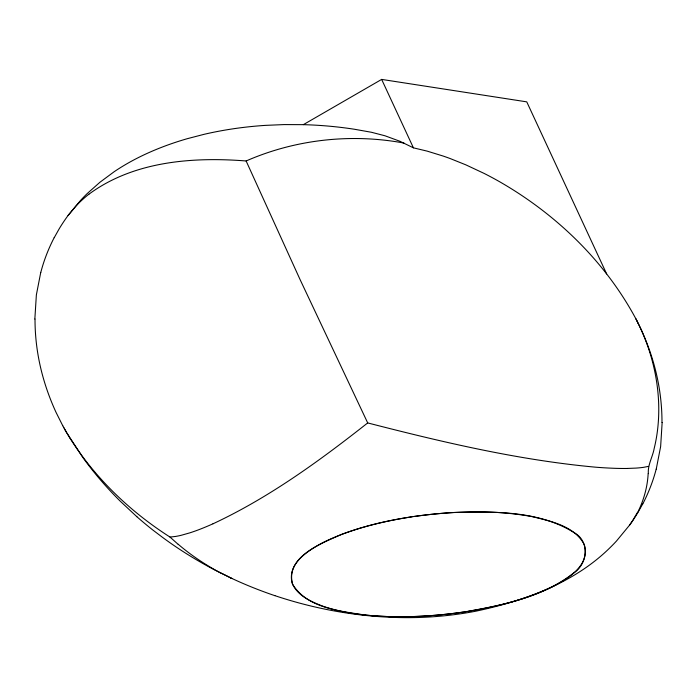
<?xml version="1.0" encoding="UTF-8"?>
<svg xmlns="http://www.w3.org/2000/svg" width="697" height="697" viewBox="0 0 697 697"><rect width="100%" height="100%" fill="white"/><g stroke="black" fill="none" stroke-linecap="round" stroke-linejoin="round"><path stroke-width="1.05" d="M34.85 319.017L36.366 294.901L40.748 272.396M662.15 422.478L660.634 446.585L656.252 469.09M648.332 473.611C647.67 464.681 652.714 456.892 654.23 448.249C657.454 435.085 658.865 421.502 658.761 407.954C658.438 378.689 651.085 349.633 638.199 323.399M54.218 237.677L59.062 229.025A364.069 210.198 0 0 1 67.548 216.209L68.402 215.059M642.782 503.809L637.938 512.461A364.069 210.198 0 0 1 629.452 525.277L616.401 541.125A306.105 176.724 0 0 1 609.718 547.981C573.736 583.311 524.17 600.901 475.772 611.199A216.54 125.016 0 0 1 418.296 617.498C369.689 618.814 320.977 611.086 274.906 595.656M637.285 512.713L632.85 520.319A217.246 125.425 0 0 1 629.443 525.277M68.079 215.495L80.599 200.37A306 176.672 0 0 1 87.282 193.505L99.915 182.274L114.177 171.715A240.665 138.947 0 0 1 126.828 163.812A233.033 134.538 0 0 1 187.205 138.712L203.907 134.364A233.791 134.974 0 0 1 265.452 125.373L284.019 124.589L303.352 124.658A241.737 139.566 0 0 1 354.529 129.267L371.475 132.282L384.971 135.776L399.86 141.247L413.408 147.834L427.13 151.118L443.196 156.067A228.755 132.073 0 0 1 450.035 158.498L465.823 164.84L484.11 173.414A359.757 207.706 0 0 1 500.42 182.196C556.476 214.563 605.048 261.392 635.786 318.651M68.611 214.789L75.581 206.469A176.829 102.093 0 0 1 88.902 194.184M627.108 468.471A159.308 91.978 0 0 1 611.286 468.166A245.257 141.596 0 0 1 595.97 467.217C518.638 460.151 442.761 442.229 367.702 422.922C319.331 461.005 268.998 497.658 213.003 523.796M88.928 194.193C133.606 161.251 192.468 156.738 246.128 160.972C295.319 139.409 351.166 133.24 403.946 143.059M303.352 124.658L381.651 79.406L526.758 101.858L606.643 273.93M648.576 466.371L643.453 467.347A60.761 35.077 0 0 1 635.873 468.105L627.108 468.454M468.218 611.321C496.464 606.66 524.693 599.882 550.691 587.606C566.565 579.66 590.586 565.859 584.321 544.723C574.511 525.939 550.691 521.129 531.855 516.582C493.032 509.507 453.094 511.093 414.157 516.468M466.337 611.617L464.463 611.905M412.18 516.756C381.851 521.513 351.497 528.64 323.783 542.17C308.945 549.95 286.894 563.246 292.156 583.136C297.183 595.682 311.045 601.659 322.833 606.163C343.168 613.221 364.766 615.625 386.164 616.496M388.107 616.566C413.948 617.342 439.851 615.617 465.404 611.766C502.851 605.127 542.519 597.242 573.195 573.352C587.859 564.134 590.159 541.203 573.91 532.491C538.284 510.422 493.877 511.493 453.425 512.539C415.212 514.83 376.946 521.234 340.981 534.651C321.744 543.242 284.829 556.99 292.679 584.434C307.455 608.159 339.753 611.016 364.862 615.007C395.487 618.073 426.433 616.923 456.918 612.968M463.522 612.044L457.859 612.846M70.292 438.64C95.445 478.499 130.374 511.755 169.998 537.065L175.496 536.455A52.179 30.128 0 0 0 181.394 535.244L189.845 532.848A142.693 82.385 0 0 0 199.917 529.276A226.821 130.949 0 0 0 212.994 523.787M231.57 578.301L232.737 578.841A349.938 202.034 0 0 0 274.879 595.674M230.411 577.752L232.023 578.51M231.308 578.17L214.589 569.893A452.989 261.532 0 0 1 162.201 537.108L152.8 529.999A541.569 312.674 0 0 1 136.856 516.704M230.594 577.839L221.559 573.335M178.136 544.322L169.998 537.065M136.856 516.704L120.111 501.065A639.384 369.14 0 0 1 82.899 457.581L66.877 433.02M70.162 438.579L64.699 429.239M66.337 432.157L63.636 427.339M62.599 425.44L63.906 427.845M62.73 425.693L56.056 412.389A627.23 362.126 0 0 1 35.016 319.017M635.742 318.564L636.143 319.339M636.056 319.165L636.858 320.725M636.37 319.766L637.215 321.422M636.988 320.977L637.563 322.119M637.293 321.578L640.944 329.097A627.23 362.126 0 0 1 661.984 422.478M637.598 322.188L638.26 323.504M367.702 422.922L300.172 279.785L246.128 160.972M381.651 79.406L413.408 147.834M656.199 469.09A438.962 253.438 0 0 1 642.834 503.826M40.801 272.396A438.962 253.438 0 0 1 54.166 237.668M648.158 473.611A274.505 158.489 0 0 1 637.528 512.757M221.428 573.413A286.319 165.302 0 0 1 178.232 544.287"/></g></svg>
